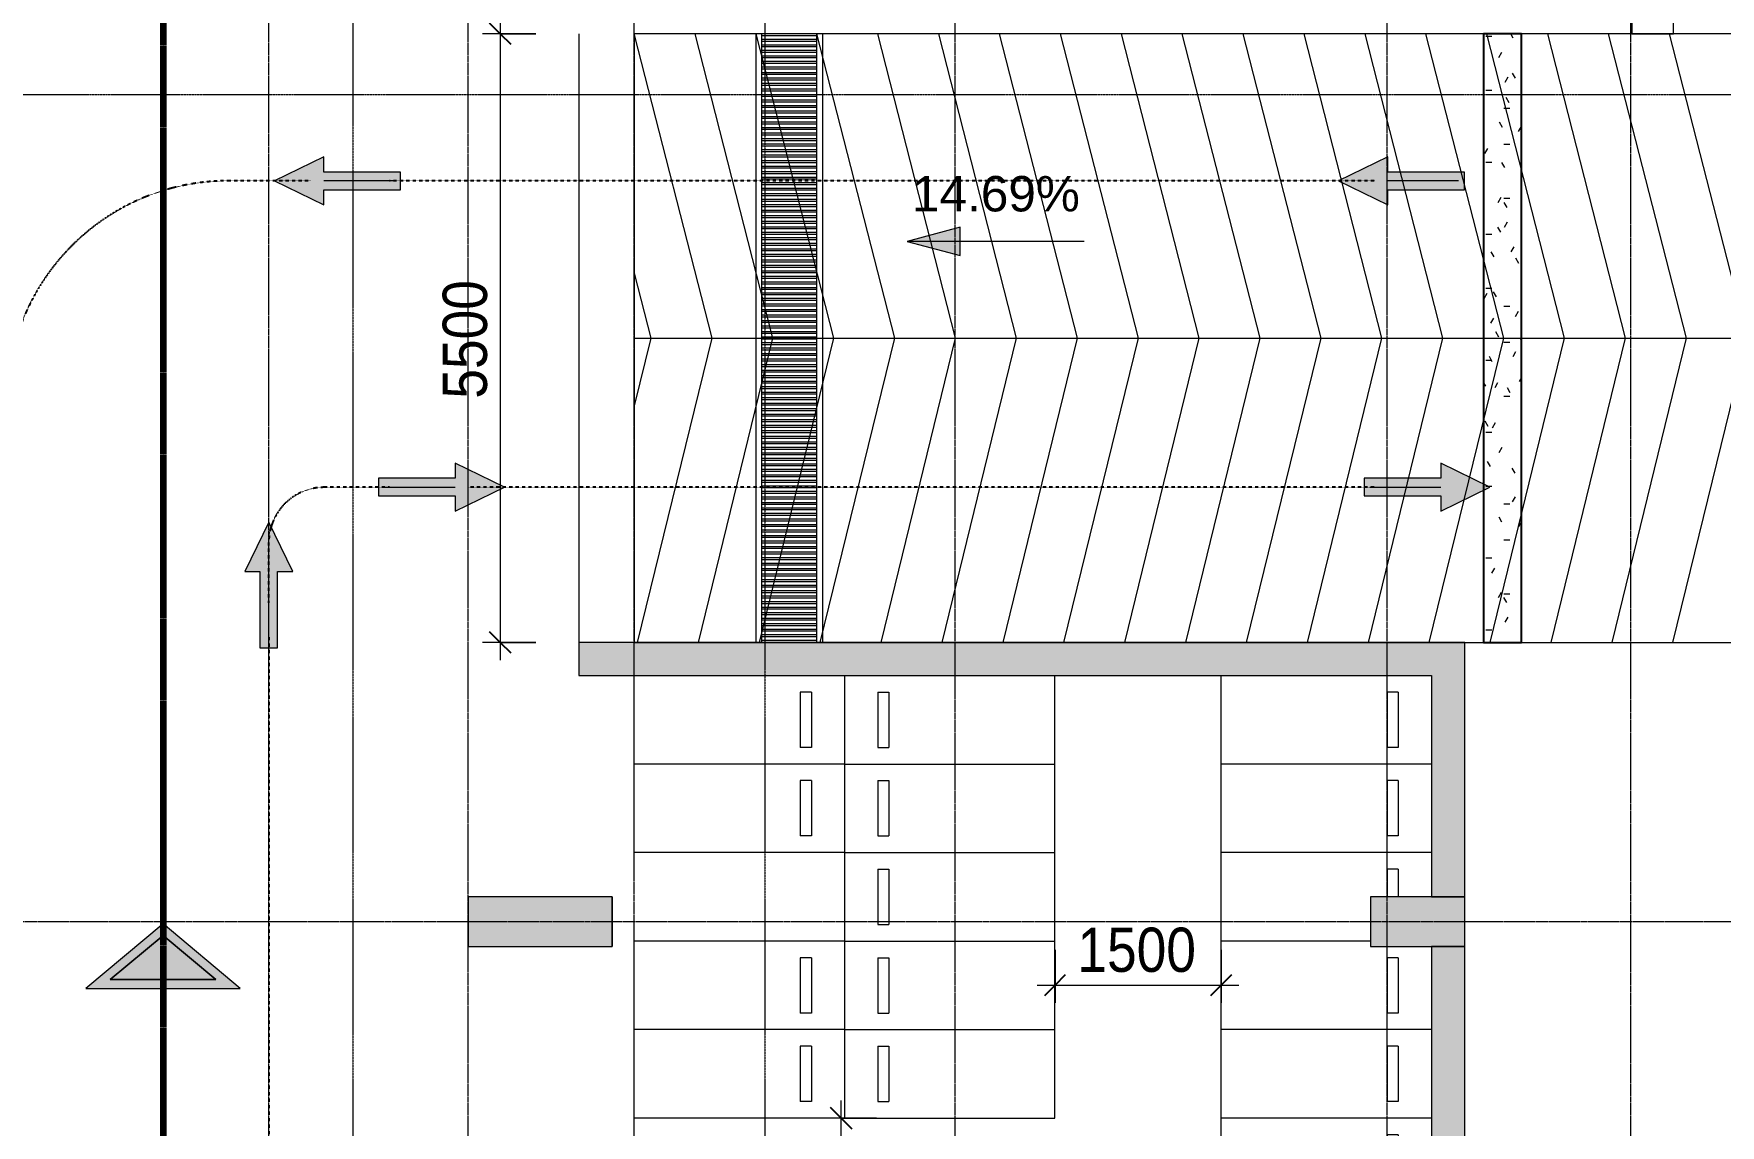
# Model space of a CAD drawing. Header units: millimetres. Extents: x 25998 to 252958, y -15958 to 83425.
# Drawn here: x 40530 to 55761, y 59898 to 69762 of the extents above; entities that cross this region are included whole.
import ezdxf

# ---------------------------------------------------------------- set-up
doc = ezdxf.new("R2010")
doc.units = ezdxf.units.MM
for name, pattern in [('1 NÉT CALL OUT', [6, 3, -3]), ('Dash 1_16_', [3.175, 1.5875, -1.5875]), ('Dash Dot 3_16_', [7.9375, 4.7625, -1.5875, 0, -1.5875]), ('Grid Line', [22.225, 12.7, -3.175, 3.175, -3.175])]:
    doc.linetypes.add(name, pattern=pattern)
for name, color, linetype, lineweight in [('0-1', 7, 'Continuous', 5), ('A-ANNO-DIMS', 211, 'Continuous', 9), ('A-ANNO-DIMS-160', 211, 'Continuous', 9), ('A-ANNO-NOTE', 131, 'Continuous', 9), ('A-DETL-1', 90, 'Dash 1_16_', 25), ('A-DETL-2', 90, '1 NÉT CALL OUT', 100), ('A-DETL-THIN', 151, 'Continuous', 9), ('A-FLOR', 192, 'Continuous', 9), ('A-FLOR-1', 7, 'Continuous', 9), ('A-FLOR-2', 192, 'Continuous', 25), ('A-FLOR-PATT-1', 8, 'Continuous', 9), ('A-WALL-1', 113, 'Continuous', 18), ('A-WALL-PATT-1', 7, 'Continuous', 9), ('C-PRKG', 70, 'Continuous', 9), ('G-ANNO-DIMS', 111, 'Continuous', 9), ('G-ANNO-SYMB-1', 111, 'Dash Dot 3_16_', 18), ('L-SITE-WALL-1', 250, 'Continuous', 18), ('L-SITE-WALL-2', 7, 'Continuous', 9), ('M-EQPM', 50, 'Continuous', 9), ('S-COLS-1', 52, 'Continuous', 5), ('S-COLS-2', 250, 'Continuous', 18), ('S-COLS-3', 7, 'Continuous', 9), ('S-GRID-1', 1, 'Grid Line', 9)]:
    doc.layers.add(name, color=color, linetype=linetype, lineweight=lineweight)
doc.styles.add('Arial_6', font='arial_0.ttf', dxfattribs={"height": 320})
doc.styles.add('UTM Avo', font='UTM Avo.ttf', dxfattribs={"width": 0.9, "height": 400})
doc.dimstyles.new('1_Dim_chi_tiet_2_5', dxfattribs={"dimscale": 304.8, "dimtxt": 399.720379, "dimasz": 0.629921, "dimexe": 0.524934, "dimexo": 0.0625, "dimgap": 0.052493, "dimtad": 1, "dimdec": 0, "dimrnd": 5, "dimzin": 0, "dimdsep": 46, "dimtxsty": 'UTM Avo', "dimblk1": 'OBLIQUE', "dimblk2": 'OBLIQUE', "dimsah": 1, "dimcen": 0.09, "dimdle": 0.524934, "dimazin": 0, "dimtfac": 1, "dimtdec": 4, "dimtix": 1, "dimtmove": 0, "dimatfit": 3, "dimfxl": 1.049869, "dimfxlon": 1, "dimtvp": 1, "dimtolj": 1, "dimtzin": 0, "dimarcsym": 2})

# ---------------------------------------------------------------- blocks, each defined once
blk = doc.blocks.new('NCV_TKTC_KET CAU_rvt-1-TKCS_MB TẦNG HẦM')
at = {"layer": 'A-WALL-PATT-1'}
for points in [[(53340, 63962), (53453, 63962), (53453, 64262), (45453, 64262), (45453, 63962), (53153, 63962)], [(53453, 61962), (53453, 61962), (53453, 63962), (53153, 63962), (53153, 61962)], [(53453, 58487), (53453, 58487), (53453, 61512), (53153, 61512), (53153, 58487), (53453, 58487)]]:
    blk.add_hatch(color=256, dxfattribs=at).paths.add_polyline_path(points)
at = {"layer": 'S-COLS-1'}
for points in [[(44453, 61512), (45753, 61512), (45753, 61962), (44453, 61962), (44453, 61512)], [(52603, 61512), (53453, 61512), (53453, 61962), (52603, 61962)]]:
    blk.add_hatch(color=256, dxfattribs=at).paths.add_polyline_path(points)
at = {"layer": 'A-FLOR-1'}
blk.add_line((53453, 61512), (53453, 61962), dxfattribs=at)
at = {"layer": 'L-SITE-WALL-1'}
for p, q in [((53453, 64262), (45453, 64262)), ((45453, 64262), (45453, 63962)), ((53453, 63962), (53453, 64262)), ((45453, 63962), (53153, 63962)), ((53153, 63962), (53153, 61962)), ((53453, 61962), (53453, 63962)), ((53153, 61512), (53153, 58487)), ((53453, 58487), (53453, 61512))]:
    blk.add_line(p, q, dxfattribs=at)
at = {"layer": 'L-SITE-WALL-2'}
for p, q in [((53153, 61962), (53453, 61962)), ((53453, 61512), (53153, 61512))]:
    blk.add_line(p, q, dxfattribs=at)
at = {"layer": 'S-COLS-2'}
for p, q in [((44453, 61962), (44453, 61512)), ((45753, 61962), (44453, 61962)), ((45753, 61512), (45753, 61962)), ((52603, 61962), (52603, 61512)), ((53153, 61962), (52603, 61962)), ((53453, 61512), (53453, 61962)), ((44453, 61512), (45753, 61512)), ((52603, 61512), (53153, 61512))]:
    blk.add_line(p, q, dxfattribs=at)
at = {"layer": 'S-COLS-3'}
for p, q in [((53453, 61962), (53153, 61962)), ((53153, 61512), (53453, 61512))]:
    blk.add_line(p, q, dxfattribs=at)
blk = doc.blocks.new('XE MAY2 - xe may 2-612722-TKCS_MB TẦNG HẦM')
at = {"layer": 'C-PRKG'}
for p, q in [((0, 800), (-1900, 800)), ((-1900, 0), (-1900, 800)), ((-300, 650), (-400, 650)), ((-400, 650), (-400, 150)), ((-300, 650), (-300, 150)), ((0, 0), (-1900, 0)), ((-300, 150), (-400, 150))]:
    blk.add_line(p, q, dxfattribs=at)
blk = doc.blocks.new('XE MAY2 - xe may 2-V50-TKCS_MB TẦNG HẦM')
at = {"layer": 'C-PRKG'}
for p, q in [((-550, 800), (-1900, 800)), ((-1900, 0), (-1900, 800)), ((-300, 650), (-400, 650)), ((-400, 650), (-400, 150)), ((-300, 650), (-300, 150)), ((0, 0), (-1900, 0)), ((-300, 150), (-400, 150))]:
    blk.add_line(p, q, dxfattribs=at)
blk = doc.blocks.new('XE MAY2 - xe may 2-V53-TKCS_MB TẦNG HẦM')
at = {"layer": 'C-PRKG'}
for p, q in [((-1900, 0), (-1900, 800)), ((-300, 650), (-400, 650)), ((-400, 650), (-400, 150)), ((-300, 650), (-300, 150)), ((0, 0), (-1900, 0)), ((-300, 150), (-400, 150))]:
    blk.add_line(p, q, dxfattribs=at)
blk = doc.blocks.new('XE MAY2 - xe may 2-V72-TKCS_MB TẦNG HẦM')
at = {"layer": 'C-PRKG'}
for p, q in [((-1900, 0), (-1900, 800)), ((0, 800), (0, 0)), ((-300, 650), (-400, 650)), ((-400, 650), (-400, 150)), ((-300, 650), (-300, 150)), ((0, 0), (-1900, 0)), ((-300, 150), (-400, 150))]:
    blk.add_line(p, q, dxfattribs=at)
blk = doc.blocks.new('XE MAY2 - xe may 2-V21-TKCS_MB TẦNG HẦM')
at = {"layer": 'C-PRKG'}
for p, q in [((0, 800), (-1900, 800)), ((-1900, 0), (-1900, 800)), ((0, 800), (0, 0)), ((-300, 650), (-400, 650)), ((-400, 650), (-400, 150)), ((-300, 650), (-300, 150)), ((0, 0), (-1900, 0)), ((-300, 150), (-400, 150))]:
    blk.add_line(p, q, dxfattribs=at)
blk = doc.blocks.new('XE MAY2 - xe may 2-V73-TKCS_MB TẦNG HẦM')
at = {"layer": 'C-PRKG'}
for p, q in [((0, -800), (0, 0)), ((-1900, 0), (-1900, -800)), ((0, 0), (-1900, 0)), ((-300, -150), (-400, -150)), ((-400, -650), (-400, -150)), ((-300, -650), (-300, -150)), ((-300, -650), (-400, -650))]:
    blk.add_line(p, q, dxfattribs=at)
blk = doc.blocks.new('XE MAY2 - xe may 2-V26-TKCS_MB TẦNG HẦM')
at = {"layer": 'C-PRKG'}
for p, q in [((0, -800), (0, 0)), ((-1900, 0), (-1900, -800)), ((0, 0), (-1900, 0)), ((-300, -150), (-400, -150)), ((-400, -650), (-400, -150)), ((-300, -650), (-300, -150)), ((-300, -650), (-400, -650)), ((0, -800), (-1900, -800))]:
    blk.add_line(p, q, dxfattribs=at)
blk = doc.blocks.new('XE MAY2 - xe may 2-V74-TKCS_MB TẦNG HẦM')
at = {"layer": 'C-PRKG'}
for p, q in [((0, 800), (-1900, 800)), ((-1900, 0), (-1900, 800)), ((-300, 650), (-400, 650)), ((-400, 650), (-400, 400)), ((-300, 650), (-300, 400)), ((-550, 0), (-1900, 0))]:
    blk.add_line(p, q, dxfattribs=at)
blk = doc.blocks.new('THOAT NUOC 600 - w600-3953561-TKCS_MB TẦNG HẦM')
at = {"layer": 'M-EQPM'}
for p, q in [((-2750, 300), (2750, 300)), ((-2730, 250), (-2750, 250)), ((2750, 250), (-2750, 250)), ((-2730, 250), (-2730, -250)), ((-2700, -250), (-2700, 250)), ((-2680, 250), (-2700, 250)), ((-2680, 250), (-2680, -250)), ((-2650, -250), (-2650, 250)), ((-2630, 250), (-2650, 250)), ((-2630, 250), (-2630, -250)), ((-2601, -250), (-2601, 250)), ((-2581, 250), (-2601, 250)), ((-2581, 250), (-2581, -250)), ((-2551, -250), (-2551, 250)), ((-2531, 250), (-2551, 250)), ((-2531, 250), (-2531, -250)), ((-2501, -250), (-2501, 250)), ((-2481, 250), (-2501, 250)), ((-2481, 250), (-2481, -250)), ((-2451, -250), (-2451, 250)), ((-2431, 250), (-2451, 250)), ((-2431, 250), (-2431, -250)), ((-2401, -250), (-2401, 250)), ((-2381, 250), (-2401, 250)), ((-2381, 250), (-2381, -250)), ((-2351, -250), (-2351, 250)), ((-2331, 250), (-2351, 250)), ((-2331, 250), (-2331, -250)), ((-2302, -250), (-2302, 250)), ((-2282, 250), (-2302, 250)), ((-2282, 250), (-2282, -250)), ((-2252, -250), (-2252, 250)), ((-2232, 250), (-2252, 250)), ((-2232, 250), (-2232, -250)), ((-2202, -250), (-2202, 250)), ((-2182, 250), (-2202, 250)), ((-2182, 250), (-2182, -250)), ((-2152, -250), (-2152, 250)), ((-2132, 250), (-2152, 250)), ((-2132, 250), (-2132, -250)), ((-2102, -250), (-2102, 250)), ((-2082, 250), (-2102, 250)), ((-2082, 250), (-2082, -250)), ((-2053, -250), (-2053, 250)), ((-2033, 250), (-2053, 250)), ((-2033, 250), (-2033, -250)), ((-2003, -250), (-2003, 250)), ((-1983, 250), (-2003, 250)), ((-1983, 250), (-1983, -250)), ((-1953, -250), (-1953, 250)), ((-1933, 250), (-1953, 250)), ((-1933, 250), (-1933, -250)), ((-1903, -250), (-1903, 250)), ((-1883, 250), (-1903, 250)), ((-1883, 250), (-1883, -250)), ((-1853, -250), (-1853, 250)), ((-1833, 250), (-1853, 250)), ((-1833, 250), (-1833, -250)), ((-1803, -250), (-1803, 250)), ((-1783, 250), (-1803, 250)), ((-1783, 250), (-1783, -250)), ((-1754, -250), (-1754, 250)), ((-1734, 250), (-1754, 250)), ((-1734, 250), (-1734, -250)), ((-1704, -250), (-1704, 250)), ((-1684, 250), (-1704, 250)), ((-1684, 250), (-1684, -250)), ((-1654, -250), (-1654, 250)), ((-1634, 250), (-1654, 250)), ((-1634, 250), (-1634, -250)), ((-1604, -250), (-1604, 250)), ((-1584, 250), (-1604, 250)), ((-1584, 250), (-1584, -250)), ((-1554, -250), (-1554, 250)), ((-1534, 250), (-1554, 250)), ((-1534, 250), (-1534, -250)), ((-1505, -250), (-1505, 250)), ((-1485, 250), (-1505, 250)), ((-1485, 250), (-1485, -250)), ((-1455, -250), (-1455, 250)), ((-1435, 250), (-1455, 250)), ((-1435, 250), (-1435, -250)), ((-1405, -250), (-1405, 250)), ((-1385, 250), (-1405, 250)), ((-1385, 250), (-1385, -250)), ((-1355, -250), (-1355, 250)), ((-1335, 250), (-1355, 250)), ((-1335, 250), (-1335, -250)), ((-1305, -250), (-1305, 250)), ((-1285, 250), (-1305, 250)), ((-1285, 250), (-1285, -250)), ((-1255, -250), (-1255, 250)), ((-1235, 250), (-1255, 250)), ((-1235, 250), (-1235, -250)), ((-1206, -250), (-1206, 250)), ((-1186, 250), (-1206, 250)), ((-1186, 250), (-1186, -250)), ((-1156, -250), (-1156, 250)), ((-1136, 250), (-1156, 250)), ((-1136, 250), (-1136, -250)), ((-1106, -250), (-1106, 250)), ((-1086, 250), (-1106, 250)), ((-1086, 250), (-1086, -250)), ((-1056, -250), (-1056, 250)), ((-1036, 250), (-1056, 250)), ((-1036, 250), (-1036, -250)), ((-1006, -250), (-1006, 250)), ((-986, 250), (-1006, 250)), ((-986, 250), (-986, -250)), ((-957, -250), (-957, 250)), ((-937, 250), (-957, 250)), ((-937, 250), (-937, -250)), ((-907, -250), (-907, 250)), ((-887, 250), (-907, 250)), ((-887, 250), (-887, -250)), ((-857, -250), (-857, 250)), ((-837, 250), (-857, 250)), ((-837, 250), (-837, -250)), ((-807, -250), (-807, 250)), ((-787, 250), (-807, 250)), ((-787, 250), (-787, -250)), ((-757, -250), (-757, 250)), ((-737, 250), (-757, 250)), ((-737, 250), (-737, -250)), ((-707, -250), (-707, 250)), ((-687, 250), (-707, 250)), ((-687, 250), (-687, -250)), ((-658, -250), (-658, 250)), ((-638, 250), (-658, 250)), ((-638, 250), (-638, -250)), ((-608, -250), (-608, 250)), ((-588, 250), (-608, 250)), ((-588, 250), (-588, -250)), ((-558, -250), (-558, 250)), ((-538, 250), (-558, 250)), ((-538, 250), (-538, -250)), ((-508, -250), (-508, 250)), ((-488, 250), (-508, 250)), ((-488, 250), (-488, -250)), ((-458, -250), (-458, 250)), ((-438, 250), (-458, 250)), ((-438, 250), (-438, -250)), ((-409, -250), (-409, 250)), ((-389, 250), (-409, 250)), ((-389, 250), (-389, -250)), ((-359, -250), (-359, 250)), ((-339, 250), (-359, 250)), ((-339, 250), (-339, -250)), ((-309, -250), (-309, 250)), ((-289, 250), (-309, 250)), ((-289, 250), (-289, -250)), ((-259, -250), (-259, 250)), ((-239, 250), (-259, 250)), ((-239, 250), (-239, -250)), ((-209, -250), (-209, 250)), ((-189, 250), (-209, 250)), ((-189, 250), (-189, -250)), ((-159, -250), (-159, 250)), ((-139, 250), (-159, 250)), ((-139, 250), (-139, -250)), ((-110, -250), (-110, 250)), ((-90, 250), (-110, 250)), ((-90, 250), (-90, -250)), ((-60, -250), (-60, 250)), ((-40, 250), (-60, 250)), ((-40, 250), (-40, -250)), ((-10, -250), (-10, 250)), ((10, 250), (-10, 250)), ((10, 250), (10, -250)), ((40, -250), (40, 250)), ((60, 250), (40, 250)), ((60, 250), (60, -250)), ((90, -250), (90, 250)), ((110, 250), (90, 250)), ((110, 250), (110, -250)), ((139, -250), (139, 250)), ((159, 250), (139, 250)), ((159, 250), (159, -250)), ((189, -250), (189, 250)), ((209, 250), (189, 250)), ((209, 250), (209, -250)), ((239, -250), (239, 250)), ((259, 250), (239, 250)), ((259, 250), (259, -250)), ((289, -250), (289, 250)), ((309, 250), (289, 250)), ((309, 250), (309, -250)), ((339, -250), (339, 250)), ((359, 250), (339, 250)), ((359, 250), (359, -250)), ((389, -250), (389, 250)), ((409, 250), (389, 250)), ((409, 250), (409, -250)), ((438, -250), (438, 250)), ((458, 250), (438, 250)), ((458, 250), (458, -250)), ((488, -250), (488, 250)), ((508, 250), (488, 250)), ((508, 250), (508, -250)), ((538, -250), (538, 250)), ((558, 250), (538, 250)), ((558, 250), (558, -250)), ((588, -250), (588, 250)), ((608, 250), (588, 250)), ((608, 250), (608, -250)), ((638, -250), (638, 250)), ((658, 250), (638, 250)), ((658, 250), (658, -250)), ((687, -250), (687, 250)), ((707, 250), (687, 250)), ((707, 250), (707, -250)), ((737, -250), (737, 250)), ((757, 250), (737, 250)), ((757, 250), (757, -250)), ((787, -250), (787, 250)), ((807, 250), (787, 250)), ((807, 250), (807, -250)), ((837, -250), (837, 250)), ((857, 250), (837, 250)), ((857, 250), (857, -250)), ((887, -250), (887, 250)), ((907, 250), (887, 250)), ((907, 250), (907, -250)), ((937, -250), (937, 250)), ((957, 250), (937, 250)), ((957, 250), (957, -250)), ((986, -250), (986, 250)), ((1006, 250), (986, 250)), ((1006, 250), (1006, -250)), ((1036, -250), (1036, 250)), ((1056, 250), (1036, 250)), ((1056, 250), (1056, -250)), ((1086, -250), (1086, 250)), ((1106, 250), (1086, 250)), ((1106, 250), (1106, -250)), ((1136, -250), (1136, 250)), ((1156, 250), (1136, 250)), ((1156, 250), (1156, -250)), ((1186, -250), (1186, 250)), ((1206, 250), (1186, 250)), ((1206, 250), (1206, -250)), ((1235, -250), (1235, 250)), ((1255, 250), (1235, 250)), ((1255, 250), (1255, -250)), ((1285, -250), (1285, 250)), ((1305, 250), (1285, 250)), ((1305, 250), (1305, -250)), ((1335, -250), (1335, 250)), ((1355, 250), (1335, 250)), ((1355, 250), (1355, -250)), ((1385, -250), (1385, 250)), ((1405, 250), (1385, 250)), ((1405, 250), (1405, -250)), ((1435, -250), (1435, 250)), ((1455, 250), (1435, 250)), ((1455, 250), (1455, -250)), ((1485, -250), (1485, 250)), ((1505, 250), (1485, 250)), ((1505, 250), (1505, -250)), ((1534, -250), (1534, 250)), ((1554, 250), (1534, 250)), ((1554, 250), (1554, -250)), ((1584, -250), (1584, 250)), ((1604, 250), (1584, 250)), ((1604, 250), (1604, -250)), ((1634, -250), (1634, 250)), ((1654, 250), (1634, 250)), ((1654, 250), (1654, -250)), ((1684, -250), (1684, 250)), ((1704, 250), (1684, 250)), ((1704, 250), (1704, -250)), ((1734, -250), (1734, 250)), ((1754, 250), (1734, 250)), ((1754, 250), (1754, -250)), ((1783, -250), (1783, 250)), ((1803, 250), (1783, 250)), ((1803, 250), (1803, -250)), ((1833, -250), (1833, 250)), ((1853, 250), (1833, 250)), ((1853, 250), (1853, -250)), ((1883, -250), (1883, 250)), ((1903, 250), (1883, 250)), ((1903, 250), (1903, -250)), ((1933, -250), (1933, 250)), ((1953, 250), (1933, 250)), ((1953, 250), (1953, -250)), ((1983, -250), (1983, 250)), ((2003, 250), (1983, 250)), ((2003, 250), (2003, -250)), ((2033, -250), (2033, 250)), ((2053, 250), (2033, 250)), ((2053, 250), (2053, -250)), ((2082, -250), (2082, 250)), ((2102, 250), (2082, 250)), ((2102, 250), (2102, -250)), ((2132, -250), (2132, 250)), ((2152, 250), (2132, 250)), ((2152, 250), (2152, -250)), ((2182, -250), (2182, 250)), ((2202, 250), (2182, 250)), ((2202, 250), (2202, -250)), ((2232, -250), (2232, 250)), ((2252, 250), (2232, 250)), ((2252, 250), (2252, -250)), ((2282, -250), (2282, 250)), ((2302, 250), (2282, 250)), ((2302, 250), (2302, -250)), ((2331, -250), (2331, 250)), ((2351, 250), (2331, 250)), ((2351, 250), (2351, -250)), ((2381, -250), (2381, 250)), ((2401, 250), (2381, 250)), ((2401, 250), (2401, -250)), ((2431, -250), (2431, 250)), ((2451, 250), (2431, 250)), ((2451, 250), (2451, -250)), ((2481, -250), (2481, 250)), ((2501, 250), (2481, 250)), ((2501, 250), (2501, -250)), ((2531, -250), (2531, 250)), ((2551, 250), (2531, 250)), ((2551, 250), (2551, -250)), ((2581, -250), (2581, 250)), ((2601, 250), (2581, 250)), ((2601, 250), (2601, -250)), ((2630, -250), (2630, 250)), ((2650, 250), (2630, 250)), ((2650, 250), (2650, -250)), ((2680, -250), (2680, 250)), ((2700, 250), (2680, 250)), ((2700, 250), (2700, -250)), ((2730, -250), (2730, 250)), ((2750, 250), (2730, 250)), ((-2750, -250), (-2730, -250)), ((-2750, -250), (2750, -250)), ((-2700, -250), (-2680, -250)), ((-2650, -250), (-2630, -250)), ((-2601, -250), (-2581, -250)), ((-2551, -250), (-2531, -250)), ((-2501, -250), (-2481, -250)), ((-2451, -250), (-2431, -250)), ((-2401, -250), (-2381, -250)), ((-2351, -250), (-2331, -250)), ((-2302, -250), (-2282, -250)), ((-2252, -250), (-2232, -250)), ((-2202, -250), (-2182, -250)), ((-2152, -250), (-2132, -250)), ((-2102, -250), (-2082, -250)), ((-2053, -250), (-2033, -250)), ((-2003, -250), (-1983, -250)), ((-1953, -250), (-1933, -250)), ((-1903, -250), (-1883, -250)), ((-1853, -250), (-1833, -250)), ((-1803, -250), (-1783, -250)), ((-1754, -250), (-1734, -250)), ((-1704, -250), (-1684, -250)), ((-1654, -250), (-1634, -250)), ((-1604, -250), (-1584, -250)), ((-1554, -250), (-1534, -250)), ((-1505, -250), (-1485, -250)), ((-1455, -250), (-1435, -250)), ((-1405, -250), (-1385, -250)), ((-1355, -250), (-1335, -250)), ((-1305, -250), (-1285, -250)), ((-1255, -250), (-1235, -250)), ((-1206, -250), (-1186, -250)), ((-1156, -250), (-1136, -250)), ((-1106, -250), (-1086, -250)), ((-1056, -250), (-1036, -250)), ((-1006, -250), (-986, -250)), ((-957, -250), (-937, -250)), ((-907, -250), (-887, -250)), ((-857, -250), (-837, -250)), ((-807, -250), (-787, -250)), ((-757, -250), (-737, -250)), ((-707, -250), (-687, -250)), ((-658, -250), (-638, -250)), ((-608, -250), (-588, -250)), ((-558, -250), (-538, -250)), ((-508, -250), (-488, -250)), ((-458, -250), (-438, -250)), ((-409, -250), (-389, -250)), ((-359, -250), (-339, -250)), ((-309, -250), (-289, -250)), ((-259, -250), (-239, -250)), ((-209, -250), (-189, -250)), ((-159, -250), (-139, -250)), ((-110, -250), (-90, -250)), ((-60, -250), (-40, -250)), ((-10, -250), (10, -250)), ((40, -250), (60, -250)), ((90, -250), (110, -250)), ((139, -250), (159, -250)), ((189, -250), (209, -250)), ((239, -250), (259, -250)), ((289, -250), (309, -250)), ((339, -250), (359, -250)), ((389, -250), (409, -250)), ((438, -250), (458, -250)), ((488, -250), (508, -250)), ((538, -250), (558, -250)), ((588, -250), (608, -250)), ((638, -250), (658, -250)), ((687, -250), (707, -250)), ((737, -250), (757, -250)), ((787, -250), (807, -250)), ((837, -250), (857, -250)), ((887, -250), (907, -250)), ((937, -250), (957, -250)), ((986, -250), (1006, -250)), ((1036, -250), (1056, -250)), ((1086, -250), (1106, -250)), ((1136, -250), (1156, -250)), ((1186, -250), (1206, -250)), ((1235, -250), (1255, -250)), ((1285, -250), (1305, -250)), ((1335, -250), (1355, -250)), ((1385, -250), (1405, -250)), ((1435, -250), (1455, -250)), ((1485, -250), (1505, -250)), ((1534, -250), (1554, -250)), ((1584, -250), (1604, -250)), ((1634, -250), (1654, -250)), ((1684, -250), (1704, -250)), ((1734, -250), (1754, -250)), ((1783, -250), (1803, -250)), ((1833, -250), (1853, -250)), ((1883, -250), (1903, -250)), ((1933, -250), (1953, -250)), ((1983, -250), (2003, -250)), ((2033, -250), (2053, -250)), ((2082, -250), (2102, -250)), ((2132, -250), (2152, -250)), ((2182, -250), (2202, -250)), ((2232, -250), (2252, -250)), ((2282, -250), (2302, -250)), ((2331, -250), (2351, -250)), ((2381, -250), (2401, -250)), ((2431, -250), (2451, -250)), ((2481, -250), (2501, -250)), ((2531, -250), (2551, -250)), ((2581, -250), (2601, -250)), ((2630, -250), (2650, -250)), ((2680, -250), (2700, -250)), ((2730, -250), (2750, -250))]:
    blk.add_line(p, q, dxfattribs=at)
blk = doc.blocks.new('MUI TEN - Moc lat gach-622134-TKCS_MB TẦNG HẦM')
at = {"layer": 'A-ANNO-NOTE'}
blk.add_hatch(color=256, dxfattribs=at).paths.add_polyline_path([(-0.511, 2.7), (-1.367, 2.7), (-0.011, 5.48), (1.345, 2.7), (0.489, 2.7), (0.489, -1.628), (-0.511, -1.628)])
for p, q in [((-0.011, 5.48), (-1.367, 2.7)), ((1.345, 2.7), (-0.011, 5.48)), ((-1.367, 2.7), (-0.511, 2.7)), ((-0.511, 2.7), (-0.511, -1.628)), ((-0.011, -1.298), (-0.011, 2.7)), ((0.489, -1.628), (0.489, 2.7)), ((0.489, 2.7), (1.345, 2.7)), ((-0.511, -1.628), (0.489, -1.628))]:
    blk.add_line(p, q, dxfattribs=at)
blk = doc.blocks.new('DIMBLOCK22-TKCS_MB TẦNG HẦM')
at = {"layer": 'A-ANNO-DIMS-160'}
for p, q in [((44743, 69922), (44743, 64102)), ((45063, 69762), (44583, 69762)), ((44743, 69762), (45063, 69762)), ((45063, 64262), (44583, 64262)), ((44743, 64262), (45063, 64262))]:
    blk.add_line(p, q, dxfattribs=at)
at = {"layer": 'A-ANNO-DIMS-160', "lineweight": 25}
for p, q in [((44743, 69762), (44647, 69858)), ((44743, 69762), (44839, 69666)), ((44743, 64262), (44647, 64358)), ((44743, 64262), (44839, 64166))]:
    blk.add_line(p, q, dxfattribs=at)
at = {"layer": 'A-ANNO-DIMS-160', "color": 0, "insert": (44223, 66464), "char_height": 400, "width": 1314.64, "attachment_point": 1, "rotation": 90, "line_spacing_factor": 1.110334, "style": 'UTM Avo'}
blk.add_mtext('5500', dxfattribs=at)
blk = doc.blocks.new('_Oblique')
at = {"color": 0, "linetype": 'ByBlock', "lineweight": -2}
blk.add_line((-0.5, -0.5), (0.5, 0.5), dxfattribs=at)
blk = doc.blocks.new('HDNDCT_MŨI TÊN THOÁT HIỂM - HDNDCT_MŨI TÊN THOÁT HIỂM-1614704-TKCS_MB TẦNG HẦM')
at = {"layer": 'A-ANNO-NOTE'}
h = blk.add_hatch(color=256, dxfattribs=at)
h.paths.add_polyline_path([(-3.153, 0), (0.5, 4.353), (0.5, -4.353)])
h.paths.add_polyline_path([(-2.5, 0), (0, -2.979), (0, 2.979)])
blk.add_hatch(color=256, dxfattribs=at).paths.add_polyline_path([(0, 2.979), (0, -2.979), (-2.5, 0)])
for p, q in [((0.5, 4.353), (-3.153, 0)), ((0.5, -4.353), (0.5, 4.353)), ((-2.5, 0), (0, 2.979)), ((0, 2.979), (-2.5, 0)), ((0, 2.979), (0, -2.979)), ((0, -2.979), (0, 2.979)), ((-3.153, 0), (0.5, -4.353)), ((0, -2.979), (-2.5, 0)), ((-2.5, 0), (0, -2.979))]:
    blk.add_line(p, q, dxfattribs=at)
blk = doc.blocks.new('DIMBLOCK139-TKCS_MB TẦNG HẦM')
at = {"layer": 'A-ANNO-DIMS-160'}
for p, q in [((49753, 61484), (49753, 61004)), ((49753, 61164), (49753, 61484)), ((51253, 61484), (51253, 61004)), ((51253, 61164), (51253, 61484)), ((49593, 61164), (51413, 61164))]:
    blk.add_line(p, q, dxfattribs=at)
at = {"layer": 'A-ANNO-DIMS-160', "lineweight": 25}
for p, q in [((49753, 61164), (49849, 61260)), ((51253, 61164), (51349, 61260)), ((49753, 61164), (49657, 61068)), ((51253, 61164), (51157, 61068))]:
    blk.add_line(p, q, dxfattribs=at)
at = {"layer": 'A-ANNO-DIMS-160', "color": 0, "insert": (49955, 61684), "char_height": 400, "width": 1314.64, "attachment_point": 1, "line_spacing_factor": 1.110334, "style": 'UTM Avo'}
blk.add_mtext('1500', dxfattribs=at)
blk = doc.blocks.new('DIMBLOCK164-TKCS_MB TẦNG HẦM')
at = {"layer": 'A-ANNO-DIMS-160', "lineweight": 25}
for p, q in [((47821, 59962), (47725, 60058)), ((47821, 59962), (47917, 59866)), ((47821, 58212), (47725, 58308)), ((47821, 58212), (47917, 58116))]:
    blk.add_line(p, q, dxfattribs=at)
at = {"layer": 'A-ANNO-DIMS-160'}
for p, q in [((47821, 58052), (47821, 60122)), ((48141, 59962), (47661, 59962)), ((47821, 59962), (48141, 59962)), ((48141, 58212), (47661, 58212)), ((47821, 58212), (48141, 58212))]:
    blk.add_line(p, q, dxfattribs=at)
at = {"layer": 'A-ANNO-DIMS-160', "color": 0, "insert": (47301, 58539), "char_height": 400, "width": 1314.64, "attachment_point": 1, "rotation": 90, "line_spacing_factor": 1.110334, "style": 'UTM Avo'}
blk.add_mtext('1750', dxfattribs=at)

msp = doc.modelspace()

# ---------------------------------------------------------------- hatches: boundary and pattern name
at = {"layer": 'A-FLOR-PATT-1'}
h = msp.add_hatch(dxfattribs=at)
h.set_pattern_fill('FP_2', color=256, style=0, pattern_type=2)
h.set_pattern_definition([(0, (0, 0), (650.24, 162.56), [53.645, -434.035, 53.645, -434.035, -2600.96]), (0, (0, 0), (650.24, 162.56), [-975.36, 53.645, -921.715, 53.645, -434.035, -1137.92]), (0, (0, 0), (650.24, 162.56), [-2438.4, 53.645, -271.475, 53.645, -759.155]), (120, (243.84, 81.28), (-465.9011, 481.84436), [53.645, -434.035, 53.645, -434.035, -2600.96]), (120, (243.84, 81.28), (-465.9011, 481.84436), [-975.36, 53.645, -921.715, 53.645, -434.035, -1137.92]), (120, (243.84, 81.28), (-465.9011, 481.84436), [-2438.4, 53.645, -271.475, 53.645, -759.155]), (240, (325.12, 406.4), (-184.3389, -644.40436), [53.645, -434.035, 53.645, -434.035, -2600.96]), (240, (325.12, 406.4), (-184.3389, -644.40436), [-975.36, 53.645, -921.715, 53.645, -434.035, -1137.92]), (240, (325.12, 406.4), (-184.3389, -644.40436), [-2438.4, 53.645, -271.475, 53.645, -759.155])])
h.paths.add_polyline_path([(53965.8, 64261.9), (53965.8, 69761.9), (53621.8, 69761.9), (53621.8, 64261.9)])
at = {"layer": 'G-ANNO-DIMS'}
msp.add_hatch(color=256, dxfattribs=at).paths.add_polyline_path([(48417.5, 67885.5), (48897.5, 67756.9), (48897.5, 68014.1)])

# ---------------------------------------------------------------- linework, layer by layer
at = {"layer": 'A-DETL-1'}
for p, q in [((43033.5, 68432.3), (42287.8, 68432.3)), ((52641.8, 68433.4), (43741.8, 68433.4)), ((43741.7, 65662.9), (43152.6, 65662.9)), ((52641.8, 65662.9), (44452.6, 65662.9)), ((42652.6, 64619.5), (42652.6, 65162.9)), ((42653.7, 64308.6), (42653.7, 55019.5))]:
    msp.add_line(p, q, dxfattribs=at)
for centre, radius in [((42287.8, 66432.3), 2000), ((43152.6, 65162.9), 500)]:
    msp.add_arc(centre, radius, 90, 180, dxfattribs=at)
at = {"layer": 'A-DETL-2'}
msp.add_line((41697.6, 72716.9), (41697.6, 54661.9), dxfattribs=at)
at = {"layer": 'A-DETL-THIN'}
for p, q in [((63152.6, 69761.9), (45952.6, 69761.9)), ((45952.6, 69761.9), (45952.6, 64261.9)), ((46499.6, 69761.9), (47202.6, 67011.9)), ((47049.6, 69761.9), (47752.6, 67011.9)), ((47599.6, 69761.9), (48302.6, 67011.9)), ((48149.6, 69761.9), (48852.6, 67011.9)), ((48699.6, 69761.9), (49402.6, 67011.9)), ((49249.6, 69761.9), (49952.6, 67011.9)), ((49799.6, 69761.9), (50502.6, 67011.9)), ((50349.6, 69761.9), (51052.6, 67011.9)), ((50899.6, 69761.9), (51602.6, 67011.9)), ((51449.6, 69761.9), (52152.6, 67011.9)), ((51999.6, 69761.9), (52702.6, 67011.9)), ((52549.6, 69761.9), (53252.6, 67011.9)), ((53099.6, 69761.9), (53802.6, 67011.9)), ((53649.6, 69761.9), (54352.6, 67011.9)), ((54199.6, 69761.9), (54902.6, 67011.9)), ((54749.6, 69761.9), (55452.6, 67011.9)), ((55299.6, 69761.9), (56002.6, 67011.9)), ((45952.6, 69750.5), (46652.6, 67011.9)), ((45952.6, 67598.8), (46102.6, 67011.9)), ((45952.6, 67011.9), (63152.6, 67011.9)), ((46102.6, 67011.9), (45952.6, 66398.2)), ((46652.6, 67011.9), (45980.5, 64261.9)), ((47202.6, 67011.9), (46530.5, 64261.9)), ((47752.6, 67011.9), (47080.5, 64261.9)), ((48302.6, 67011.9), (47630.5, 64261.9)), ((48852.6, 67011.9), (48180.5, 64261.9)), ((49402.6, 67011.9), (48730.5, 64261.9)), ((49952.6, 67011.9), (49280.5, 64261.9)), ((50502.6, 67011.9), (49830.5, 64261.9)), ((51052.6, 67011.9), (50380.5, 64261.9)), ((51602.6, 67011.9), (50930.5, 64261.9)), ((52152.6, 67011.9), (51480.5, 64261.9)), ((52702.6, 67011.9), (52030.5, 64261.9)), ((53252.6, 67011.9), (52580.5, 64261.9)), ((53802.6, 67011.9), (53130.5, 64261.9)), ((54352.6, 67011.9), (53680.5, 64261.9)), ((54902.6, 67011.9), (54230.5, 64261.9)), ((55452.6, 67011.9), (54780.5, 64261.9)), ((56002.6, 67011.9), (55330.5, 64261.9)), ((45952.6, 64261.9), (60152.6, 64261.9))]:
    msp.add_line(p, q, dxfattribs=at)
at = {"layer": 'A-FLOR'}
for p, q in [((45452.6, 69761.9), (45452.6, 64261.9)), ((47653.1, 69761.9), (47653.1, 64261.9)), ((53452.6, 64261.9), (53621.8, 64261.9)), ((45752.6, 61961.9), (45752.6, 61511.9))]:
    msp.add_line(p, q, dxfattribs=at)
at = {"layer": 'A-FLOR-2'}
for p, q in [((53965.8, 69761.9), (53621.8, 69761.9)), ((53621.8, 69761.9), (53621.8, 64261.9)), ((53965.8, 64261.9), (53965.8, 69761.9)), ((53621.8, 64261.9), (53965.8, 64261.9))]:
    msp.add_line(p, q, dxfattribs=at)
at = {"layer": 'A-WALL-1'}
for p, q in [((54962.6, 69861.8), (54962.6, 69761.8)), ((54962.6, 69761.8), (55338.3, 69761.8)), ((55338.3, 69761.8), (55338.3, 69861.8))]:
    msp.add_line(p, q, dxfattribs=at)
at = {"layer": 'G-ANNO-DIMS'}
for p, q in [((48897.5, 68014.1), (48417.5, 67885.5)), ((48897.5, 67756.9), (48897.5, 68014.1)), ((48417.5, 67885.5), (48897.5, 67756.9)), ((50017.5, 67885.5), (48417.5, 67885.5))]:
    msp.add_line(p, q, dxfattribs=at)
at = {"layer": 'G-ANNO-SYMB-1'}
for p, q in [((43411.3, 83043.8), (43411.3, 10257.4)), ((47131.3, 83043.8), (47131.3, 10257.4)), ((26379.4, 69211.5), (134566.1, 69211.5))]:
    msp.add_line(p, q, dxfattribs=at)
at = {"layer": 'S-GRID-1'}
for p, q in [((42652.6, 16318.9), (42652.6, 77184.9)), ((44452.6, 16318.9), (44452.6, 77184.9)), ((45952.6, 16318.9), (45952.6, 77184.9)), ((48852.6, 16318.9), (48852.6, 77184.9)), ((52752.6, 16318.9), (52752.6, 77184.9)), ((54952.6, 16318.9), (54952.6, 77184.9)), ((128880.9, 61736.9), (31838.8, 61736.9))]:
    msp.add_line(p, q, dxfattribs=at)

# ---------------------------------------------------------------- block references
at = {"layer": '0-1'}
msp.add_blockref('NCV_TKTC_KET CAU_rvt-1-TKCS_MB TẦNG HẦM', (0, 0), dxfattribs=at)
at = {"layer": 'A-ANNO-NOTE', "xscale": 160, "yscale": 160, "zscale": 160}
for name, p, rotation in [('MUI TEN - Moc lat gach-622134-TKCS_MB TẦNG HẦM', (43581.5, 68433.4), 90.00000000000034), ('MUI TEN - Moc lat gach-622134-TKCS_MB TẦNG HẦM', (53189.8, 68433.4), 90.00000000000034), ('MUI TEN - Moc lat gach-622134-TKCS_MB TẦNG HẦM', (43904.6, 65662.9), 269.9999999999995), ('MUI TEN - Moc lat gach-622134-TKCS_MB TẦNG HẦM', (52804.6, 65662.9), 269.9999999999995), ('HDNDCT_MŨI TÊN THOÁT HIỂM - HDNDCT_MŨI TÊN THOÁT HIỂM-1614704-TKCS_MB TẦNG HẦM', (41697.6, 61214.1), 269.9999999999995)]:
    msp.add_blockref(name, p, dxfattribs=dict(at, rotation=rotation))
msp.add_blockref('MUI TEN - Moc lat gach-622134-TKCS_MB TẦNG HẦM', (42653.7, 64471.5), dxfattribs=at)
at = {"layer": 'C-PRKG'}
for name, p in [('XE MAY2 - xe may 2-V72-TKCS_MB TẦNG HẦM', (47852.6, 63162)), ('XE MAY2 - xe may 2-V53-TKCS_MB TẦNG HẦM', (53152.6, 63162)), ('XE MAY2 - xe may 2-V21-TKCS_MB TẦNG HẦM', (47852.6, 62362)), ('XE MAY2 - xe may 2-612722-TKCS_MB TẦNG HẦM', (53152.6, 62362)), ('XE MAY2 - xe may 2-V74-TKCS_MB TẦNG HẦM', (53152.6, 61562)), ('XE MAY2 - xe may 2-V21-TKCS_MB TẦNG HẦM', (47852.6, 60762)), ('XE MAY2 - xe may 2-V50-TKCS_MB TẦNG HẦM', (53152.6, 60762)), ('XE MAY2 - xe may 2-V21-TKCS_MB TẦNG HẦM', (47852.6, 59962)), ('XE MAY2 - xe may 2-612722-TKCS_MB TẦNG HẦM', (53152.6, 59962)), ('XE MAY2 - xe may 2-612722-TKCS_MB TẦNG HẦM', (53152.6, 59162))]:
    msp.add_blockref(name, p, dxfattribs=at)
at = {"layer": 'C-PRKG', "rotation": 180}
for name, p in [('XE MAY2 - xe may 2-V73-TKCS_MB TẦNG HẦM', (47852.6, 63162)), ('XE MAY2 - xe may 2-V26-TKCS_MB TẦNG HẦM', (47852.6, 62362)), ('XE MAY2 - xe may 2-V26-TKCS_MB TẦNG HẦM', (47852.6, 61562)), ('XE MAY2 - xe may 2-V26-TKCS_MB TẦNG HẦM', (47852.6, 60762)), ('XE MAY2 - xe may 2-V26-TKCS_MB TẦNG HẦM', (47852.6, 59962))]:
    msp.add_blockref(name, p, dxfattribs=at)
at = {"layer": 'M-EQPM', "rotation": 90.00000000000007}
msp.add_blockref('THOAT NUOC 600 - w600-3953561-TKCS_MB TẦNG HẦM', (47353.1, 67011.9), dxfattribs=at)

# ---------------------------------------------------------------- texts
at = {"layer": 'G-ANNO-DIMS', "insert": (48461.7, 68476), "char_height": 320, "width": 1813.864, "attachment_point": 1, "line_spacing_factor": 0.941778, "style": 'Arial_6'}
msp.add_mtext('14.69%', dxfattribs=at)

# ---------------------------------------------------------------- dimensions: what is measured, and where the dimension line sits
at = {"layer": 'A-ANNO-DIMS'}
for base, p1, p2, override, picture, middle in [((44743, 64261.9), (45063, 69761.9), (45063, 64261.9), {"dimpost": '<>', "dimfxl": 5500}, 'DIMBLOCK22-TKCS_MB TẦNG HẦM', (44520.1, 67011.9)), ((47820.7, 59962), (48140.7, 58212), (48140.7, 59962), {"dimpost": '<>', "dimfxl": 1750}, 'DIMBLOCK164-TKCS_MB TẦNG HẦM', (47597.7, 59087))]:
    dim = msp.add_linear_dim(base=base, p1=p1, p2=p2, angle=90, dimstyle='1_Dim_chi_tiet_2_5', override=override, dxfattribs=at)
    dim.commit()
    dim.dimension.update_dxf_attribs({"geometry": picture, "text_midpoint": middle})
dim = msp.add_linear_dim(base=(51252.6, 61164.3), p1=(49752.6, 61484.3), p2=(51252.6, 61484.3), dimstyle='1_Dim_chi_tiet_2_5', override={"dimpost": '<>', "dimfxl": 1500}, dxfattribs=at)
dim.commit()
dim.dimension.update_dxf_attribs({"geometry": 'DIMBLOCK139-TKCS_MB TẦNG HẦM', "text_midpoint": (50502.6, 61387.3)})

doc.saveas('drawing.dxf')
